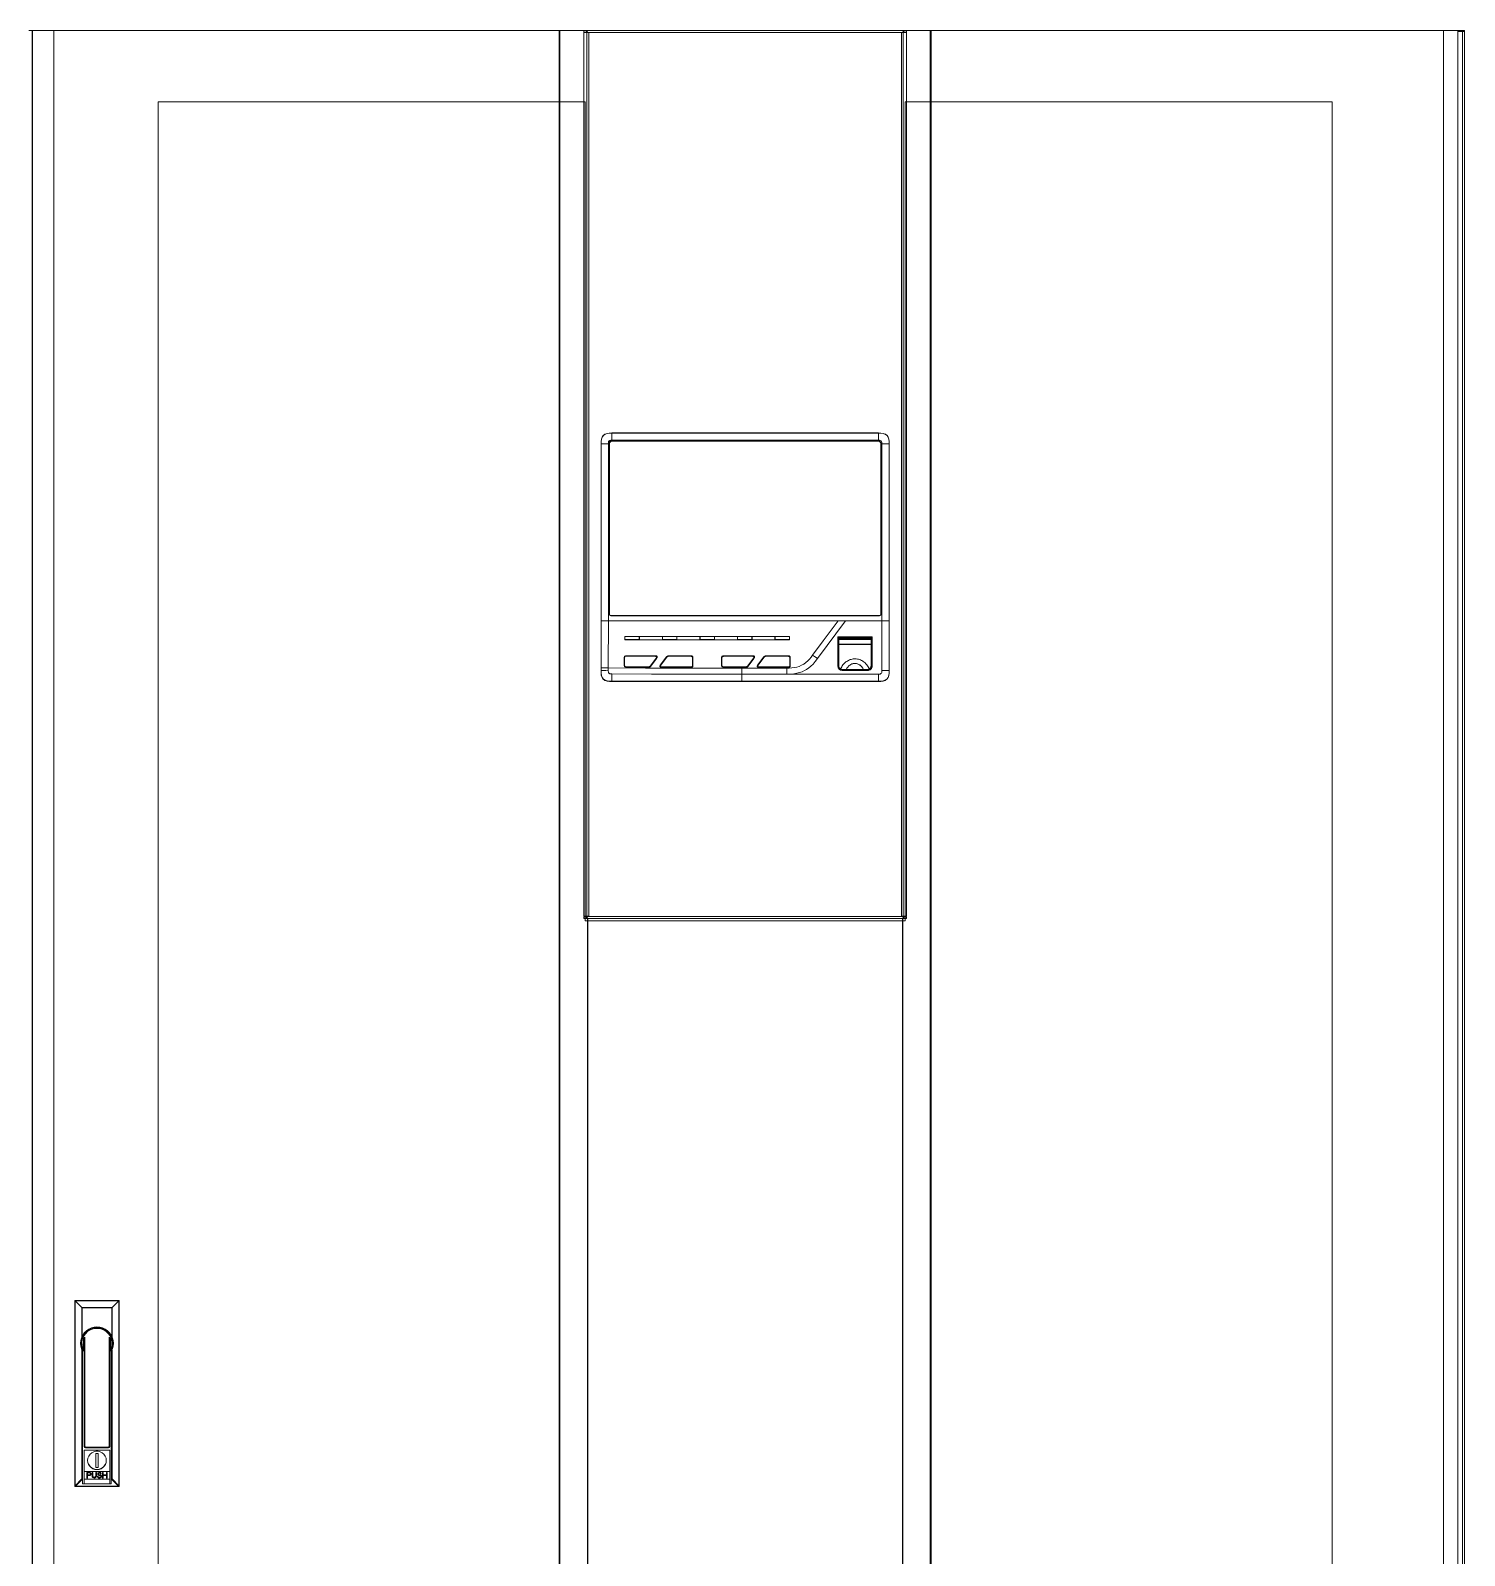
# Model space of a CAD drawing. Header units: millimetres. Extents: x 0 to 299, y -18 to 194.
# Drawn here: x 199.5 to 299.1, y 88.4 to 194.4 of the extents above; entities that cross this region are included whole.
import ezdxf

# ---------------------------------------------------------------- set-up
doc = ezdxf.new("R2010")
doc.units = ezdxf.units.MM
for name, color, linetype in [('4203-78022_0', 7, 'Continuous'), ('4204-00441-MS731-1_0', 7, 'Continuous'), ('4208-01638_A_0', 7, 'Continuous'), ('4208-01643_A_0', 7, 'Continuous'), ('4212-06592_0', 7, 'Continuous'), ('4212-06607_0', 7, 'Continuous'), ('4212-14522_0', 7, 'Continuous'), ('4212-14522_1_0', 7, 'Continuous'), ('ANJIAN_A_0', 7, 'Continuous'), ('DAOGUANGZHU_A_0', 7, 'Continuous'), ('EPO-ANJIAN_A_0', 7, 'Continuous'), ('EPO_A_0', 7, 'Continuous'), ('ZHUANGSHIMIANBAN_A_0', 7, 'Continuous')]:
    doc.layers.add(name, color=color, linetype=linetype)

msp = doc.modelspace()

# ---------------------------------------------------------------- linework, layer by layer
at = {"layer": '4203-78022_0', "color": 7, "linetype": 'Continuous', "lineweight": 18}
for p, q in [((260.346, 194.4), (237.927, 194.4)), ((237.927, 194.4), (237.927, 194.281)), ((237.927, 194.281), (238.102, 194.281)), ((238.265, 194.251), (237.927, 194.251)), ((237.927, 132.835), (237.927, 194.251)), ((238.102, 194.4), (238.102, 194.281)), ((238.147, 132.835), (238.147, 194.251)), ((238.177, 194.288), (238.187, 194.261)), ((260.086, 194.261), (238.187, 194.261)), ((238.187, 194.251), (238.187, 194.261)), ((238.265, 132.835), (238.265, 194.251)), ((260.008, 194.251), (260.346, 194.251)), ((260.008, 194.251), (260.008, 132.835)), ((260.097, 194.288), (260.086, 194.261)), ((260.086, 194.251), (260.086, 194.261)), ((260.127, 194.251), (260.127, 132.835)), ((260.171, 194.4), (260.171, 194.281)), ((260.171, 194.281), (260.346, 194.281)), ((260.346, 194.4), (260.346, 194.281)), ((260.346, 194.251), (260.346, 132.835)), ((238.265, 132.835), (237.927, 132.835)), ((238.102, 132.805), (237.927, 132.805)), ((237.927, 132.686), (237.927, 132.805)), ((260.346, 132.686), (237.927, 132.686)), ((238.102, 132.686), (238.102, 132.805)), ((238.177, 132.798), (238.187, 132.825)), ((238.187, 132.825), (238.187, 132.835)), ((260.086, 132.825), (238.187, 132.825)), ((260.008, 132.835), (260.346, 132.835)), ((260.086, 132.825), (260.086, 132.835)), ((260.097, 132.798), (260.086, 132.825)), ((260.346, 132.805), (260.171, 132.805)), ((260.171, 132.686), (260.171, 132.805)), ((260.346, 132.686), (260.346, 132.805))]:
    msp.add_line(p, q, dxfattribs=at)
for points in [[(238.102, 194.4), (238.113, 194.397), (238.123, 194.389), (238.134, 194.377), (238.145, 194.359), (238.155, 194.338), (238.166, 194.314), (238.177, 194.288)], [(238.102, 194.281), (238.113, 194.28), (238.123, 194.279), (238.134, 194.277), (238.145, 194.275), (238.155, 194.272), (238.166, 194.268), (238.177, 194.265), (238.187, 194.261)], [(260.171, 194.281), (260.161, 194.28), (260.15, 194.279), (260.139, 194.277), (260.129, 194.275), (260.118, 194.272), (260.107, 194.268), (260.097, 194.265), (260.086, 194.261)], [(260.171, 194.4), (260.161, 194.397), (260.15, 194.389), (260.139, 194.377), (260.129, 194.359), (260.118, 194.338), (260.107, 194.314), (260.097, 194.288)], [(238.102, 132.805), (238.113, 132.806), (238.123, 132.807), (238.134, 132.809), (238.145, 132.811), (238.155, 132.814), (238.166, 132.817), (238.177, 132.821), (238.187, 132.825)], [(238.102, 132.686), (238.113, 132.688), (238.123, 132.696), (238.134, 132.709), (238.145, 132.727), (238.155, 132.748), (238.166, 132.772), (238.177, 132.798)], [(260.171, 132.805), (260.161, 132.806), (260.15, 132.807), (260.139, 132.809), (260.129, 132.811), (260.118, 132.814), (260.107, 132.817), (260.097, 132.821), (260.086, 132.825)], [(260.171, 132.686), (260.161, 132.688), (260.15, 132.696), (260.139, 132.709), (260.129, 132.727), (260.118, 132.748), (260.107, 132.772), (260.097, 132.798)]]:
    msp.add_lwpolyline(points, dxfattribs=at)
at = {"layer": '4204-00441-MS731-1_0', "color": 7, "linetype": 'Continuous', "lineweight": 18}
for p, q in [((202.552, 106.134), (205.638, 106.134)), ((203.067, 105.618), (202.552, 106.134)), ((202.552, 93.194), (202.552, 106.134)), ((202.571, 106.115), (205.619, 106.115)), ((202.571, 93.243), (202.571, 106.115)), ((205.123, 105.618), (205.638, 106.134)), ((205.619, 106.115), (205.619, 93.243)), ((205.638, 106.134), (205.638, 93.194)), ((205.154, 105.65), (203.036, 105.65)), ((203.036, 105.65), (203.036, 103.583)), ((205.123, 105.618), (203.067, 105.618)), ((203.067, 105.618), (203.067, 103.652)), ((205.123, 103.652), (205.123, 105.618)), ((205.154, 103.583), (205.154, 105.65)), ((203.149, 102.595), (203.149, 103.446)), ((203.199, 103.557), (203.199, 95.981)), ((203.249, 103.587), (203.249, 95.981)), ((204.941, 95.981), (204.941, 103.587)), ((204.991, 95.981), (204.991, 103.557)), ((205.041, 102.595), (205.041, 103.446)), ((203.05, 93.722), (203.05, 102.681)), ((203.1, 93.393), (203.1, 102.582)), ((205.091, 102.582), (205.091, 93.393)), ((205.14, 102.681), (205.14, 93.722)), ((203.249, 95.981), (203.199, 95.981)), ((204.991, 95.732), (203.199, 95.732)), ((203.199, 93.393), (203.199, 95.732)), ((203.299, 95.931), (204.891, 95.931)), ((203.299, 95.931), (203.299, 95.881)), ((203.299, 95.881), (204.891, 95.881)), ((204.02, 95.503), (204.17, 95.503)), ((204.02, 94.527), (204.02, 95.503)), ((204.02, 95.493), (204.17, 95.493)), ((204.17, 95.503), (204.17, 94.527)), ((204.891, 95.931), (204.891, 95.881)), ((204.941, 95.981), (204.991, 95.981)), ((204.991, 93.393), (204.991, 95.732)), ((204.17, 94.527), (204.02, 94.527)), ((204.723, 94.863), (204.742, 95.015)), ((202.571, 93.243), (203.05, 93.722)), ((202.602, 93.212), (203.074, 93.684)), ((203.1, 93.393), (205.091, 93.393)), ((204.991, 94.239), (203.199, 94.239)), ((203.199, 93.701), (204.991, 93.701)), ((203.394, 94.18), (203.589, 94.18)), ((203.394, 93.789), (203.394, 94.18)), ((203.443, 93.789), (203.394, 93.789)), ((203.598, 94.139), (203.443, 94.139)), ((203.443, 94.139), (203.443, 94.014)), ((203.443, 94.014), (203.598, 94.014)), ((203.589, 93.964), (203.443, 93.964)), ((203.443, 93.964), (203.443, 93.789)), ((203.589, 94.18), (203.63, 94.172)), ((203.63, 93.972), (203.589, 93.964)), ((203.622, 94.13), (203.598, 94.139)), ((203.598, 94.014), (203.622, 94.022)), ((203.638, 94.114), (203.622, 94.13)), ((203.622, 94.022), (203.638, 94.039)), ((203.63, 94.172), (203.663, 94.147)), ((203.663, 93.997), (203.63, 93.972)), ((203.647, 94.089), (203.638, 94.114)), ((203.638, 94.039), (203.647, 94.064)), ((203.647, 94.064), (203.647, 94.089)), ((203.663, 94.147), (203.687, 94.114)), ((203.687, 94.031), (203.663, 93.997)), ((203.687, 94.114), (203.695, 94.089)), ((203.695, 94.055), (203.687, 94.031)), ((203.695, 94.089), (203.695, 94.055)), ((203.81, 94.18), (203.761, 94.18)), ((203.761, 94.18), (203.761, 93.922)), ((203.761, 93.922), (203.769, 93.881)), ((203.769, 93.881), (203.785, 93.847)), ((203.785, 93.847), (203.818, 93.814)), ((203.81, 93.922), (203.81, 94.18)), ((203.818, 93.889), (203.81, 93.922)), ((203.834, 93.864), (203.818, 93.889)), ((203.818, 93.814), (203.85, 93.797)), ((203.858, 93.847), (203.834, 93.864)), ((203.85, 93.797), (203.891, 93.789)), ((203.891, 93.839), (203.858, 93.847)), ((203.924, 93.839), (203.891, 93.839)), ((203.891, 93.789), (203.924, 93.789)), ((203.956, 93.847), (203.924, 93.839)), ((203.924, 93.789), (203.964, 93.797)), ((203.981, 93.864), (203.956, 93.847)), ((203.964, 93.797), (203.997, 93.814)), ((203.997, 93.889), (203.981, 93.864)), ((204.005, 93.922), (203.997, 93.889)), ((203.997, 93.814), (204.03, 93.847)), ((204.054, 94.18), (204.005, 94.18)), ((204.005, 94.18), (204.005, 93.922)), ((204.03, 93.847), (204.046, 93.881)), ((204.046, 93.881), (204.054, 93.922)), ((204.054, 93.922), (204.054, 94.18)), ((204.168, 93.897), (204.119, 93.897)), ((204.119, 93.897), (204.127, 93.864)), ((204.127, 93.864), (204.152, 93.822)), ((204.152, 94.122), (204.144, 94.089)), ((204.144, 94.089), (204.144, 94.055)), ((204.144, 94.055), (204.152, 94.022)), ((204.184, 94.155), (204.152, 94.122)), ((204.152, 94.022), (204.184, 93.989)), ((204.152, 93.822), (204.193, 93.797)), ((204.176, 93.872), (204.168, 93.897)), ((204.201, 93.847), (204.176, 93.872)), ((204.217, 94.172), (204.184, 94.155)), ((204.184, 93.989), (204.217, 93.972)), ((204.193, 94.08), (204.201, 94.105)), ((204.193, 94.064), (204.193, 94.08)), ((204.201, 94.039), (204.193, 94.064)), ((204.193, 93.797), (204.233, 93.789)), ((204.201, 94.105), (204.225, 94.122)), ((204.225, 94.022), (204.201, 94.039)), ((204.233, 93.839), (204.201, 93.847)), ((204.25, 94.18), (204.217, 94.172)), ((204.217, 93.972), (204.25, 93.964)), ((204.225, 94.122), (204.25, 94.13)), ((204.25, 94.014), (204.225, 94.022)), ((204.298, 93.839), (204.233, 93.839)), ((204.233, 93.789), (204.298, 93.789)), ((204.29, 94.18), (204.25, 94.18)), ((204.25, 94.13), (204.298, 94.13)), ((204.298, 94.014), (204.25, 94.014)), ((204.25, 93.964), (204.298, 93.964)), ((204.331, 94.172), (204.29, 94.18)), ((204.298, 94.13), (204.323, 94.122)), ((204.339, 94.006), (204.298, 94.014)), ((204.298, 93.964), (204.331, 93.956)), ((204.331, 93.847), (204.298, 93.839)), ((204.298, 93.789), (204.339, 93.797)), ((204.323, 94.122), (204.339, 94.105)), ((204.364, 94.147), (204.331, 94.172)), ((204.331, 93.956), (204.356, 93.939)), ((204.356, 93.864), (204.331, 93.847)), ((204.339, 94.105), (204.347, 94.089)), ((204.372, 93.989), (204.339, 94.006)), ((204.339, 93.797), (204.372, 93.814)), ((204.347, 94.089), (204.396, 94.089)), ((204.356, 93.939), (204.372, 93.914)), ((204.372, 93.889), (204.356, 93.864)), ((204.388, 94.114), (204.364, 94.147)), ((204.404, 93.956), (204.372, 93.989)), ((204.372, 93.914), (204.372, 93.889)), ((204.372, 93.814), (204.404, 93.847)), ((204.396, 94.089), (204.388, 94.114)), ((204.421, 93.922), (204.404, 93.956)), ((204.404, 93.847), (204.421, 93.881)), ((204.421, 93.881), (204.421, 93.922)), ((204.486, 94.18), (204.535, 94.18)), ((204.486, 93.789), (204.486, 94.18)), ((204.535, 93.789), (204.486, 93.789)), ((204.535, 94.18), (204.535, 94.022)), ((204.535, 94.022), (204.763, 94.022)), ((204.763, 93.972), (204.535, 93.972)), ((204.535, 93.972), (204.535, 93.789)), ((204.763, 94.18), (204.812, 94.18)), ((204.763, 94.022), (204.763, 94.18)), ((204.763, 93.789), (204.763, 93.972)), ((204.812, 93.789), (204.763, 93.789)), ((204.812, 94.18), (204.812, 93.789)), ((205.588, 93.212), (205.117, 93.684)), ((205.619, 93.243), (205.14, 93.722)), ((202.552, 93.243), (202.571, 93.243)), ((202.556, 93.231), (202.552, 93.243)), ((202.552, 93.194), (205.638, 93.194)), ((202.567, 93.221), (202.556, 93.231)), ((202.563, 93.194), (202.575, 93.196)), ((202.571, 93.243), (202.58, 93.232)), ((202.58, 93.232), (202.59, 93.221)), ((202.59, 93.221), (202.602, 93.212)), ((205.588, 93.212), (202.602, 93.212)), ((205.588, 93.212), (205.6, 93.221)), ((205.588, 93.194), (205.588, 93.212)), ((205.6, 93.221), (205.611, 93.232)), ((205.611, 93.232), (205.619, 93.243)), ((205.638, 93.204), (205.635, 93.217))]:
    msp.add_line(p, q, dxfattribs=at)
for points in [[(204.742, 95.015), (204.723, 95.167), (204.668, 95.31), (204.579, 95.436), (204.463, 95.537), (204.325, 95.608), (204.173, 95.645), (204.017, 95.645), (203.866, 95.608), (203.728, 95.537), (203.611, 95.436), (203.522, 95.31), (203.467, 95.167), (203.448, 95.015)], [(203.448, 95.015), (203.467, 94.863), (203.522, 94.72), (203.611, 94.594), (203.728, 94.493), (203.866, 94.422), (204.017, 94.385), (204.173, 94.385), (204.325, 94.422), (204.463, 94.493), (204.579, 94.594), (204.668, 94.72), (204.723, 94.863)], [(203.448, 95.005), (203.464, 94.864), (203.512, 94.73), (203.589, 94.61), (203.692, 94.509), (203.814, 94.434), (203.951, 94.387), (204.095, 94.371), (204.239, 94.387), (204.376, 94.434), (204.499, 94.509), (204.601, 94.61), (204.678, 94.73), (204.726, 94.864), (204.742, 95.005)], [(203.074, 93.684), (203.066, 93.689), (203.06, 93.696), (203.054, 93.704), (203.051, 93.712), (203.05, 93.722)], [(203.1, 93.629), (203.098, 93.646), (203.092, 93.661), (203.084, 93.674), (203.074, 93.684)], [(205.117, 93.684), (205.106, 93.674), (205.098, 93.661), (205.092, 93.646), (205.091, 93.629)], [(205.117, 93.684), (205.129, 93.694), (205.137, 93.707), (205.14, 93.722)], [(202.602, 93.212), (202.583, 93.215), (202.567, 93.221)], [(202.575, 93.196), (202.588, 93.203), (202.602, 93.212)], [(205.61, 93.208), (205.6, 93.197), (205.588, 93.194)], [(205.619, 93.243), (205.617, 93.224), (205.61, 93.208)], [(205.635, 93.217), (205.629, 93.229), (205.619, 93.243)]]:
    msp.add_lwpolyline(points, dxfattribs=at)
for centre, radius, start, end in [((204.095, 103.147), 1.145, 330.40815, 209.59185), ((204.095, 103.147), 1.095, 329.72736, 210.27264), ((204.095, 103.147), 1.045, 334.79123, 205.20877), ((203.299, 103.446), 0.149, 109.47122, 180), ((204.891, 103.446), 0.149, 0, 70.52878), ((203.299, 95.981), 0.0995, 180, 270), ((203.299, 95.981), 0.0498, 180, 270), ((204.891, 95.981), 0.0995, 270, 360), ((204.891, 95.981), 0.0498, 270, 0)]:
    msp.add_arc(centre, radius, start, end, dxfattribs=at)
at = {"layer": '4208-01638_A_0', "color": 7, "linetype": 'Continuous', "lineweight": 18}
for p, q in [((239.122, 149.911), (239.123, 153.377)), ((239.123, 153.377), (259.14, 153.375)), ((239.133, 153.377), (239.133, 149.911)), ((239.631, 153.377), (239.63, 150.097)), ((256.11, 153.375), (254.164, 150.741)), ((254.56, 151.98), (255.59, 153.375)), ((258.642, 153.375), (258.642, 149.869)), ((259.139, 149.908), (259.14, 153.375)), ((259.15, 153.375), (259.15, 149.908)), ((252.225, 152.288), (240.778, 152.289)), ((240.778, 152.289), (240.778, 152.054)), ((241.793, 152.054), (240.778, 152.054)), ((241.793, 152.054), (241.793, 152.289)), ((241.793, 152.054), (243.386, 152.054)), ((243.386, 152.289), (243.386, 152.054)), ((243.386, 152.054), (249.617, 152.053)), ((244.401, 152.053), (244.401, 152.289)), ((245.993, 152.289), (245.993, 152.053)), ((247.009, 152.053), (247.009, 152.289)), ((248.601, 152.288), (248.601, 152.053)), ((249.617, 152.053), (249.617, 152.288)), ((249.617, 152.053), (251.209, 152.053)), ((251.209, 152.288), (251.209, 152.053)), ((252.225, 152.053), (251.209, 152.053)), ((252.225, 152.053), (252.225, 152.288)), ((253.827, 150.988), (254.56, 151.98)), ((257.959, 152.262), (255.57, 152.262)), ((255.57, 152.262), (255.57, 150.231)), ((255.59, 152.242), (255.57, 152.262)), ((255.59, 152.242), (257.94, 152.242)), ((255.59, 150.231), (255.59, 152.242)), ((255.59, 152.057), (255.62, 152.057)), ((255.59, 151.838), (255.62, 151.838)), ((255.62, 151.615), (255.59, 151.615)), ((255.59, 151.595), (255.62, 151.595)), ((257.939, 151.615), (257.909, 151.615)), ((257.909, 151.595), (257.939, 151.595)), ((257.91, 152.057), (257.939, 152.057)), ((257.91, 151.838), (257.939, 151.838)), ((257.94, 152.242), (257.939, 150.231)), ((257.94, 152.242), (257.959, 152.262)), ((257.959, 150.231), (257.959, 152.262)), ((240.725, 150.283), (240.725, 150.798)), ((240.866, 150.938), (242.893, 150.938)), ((242.983, 150.76), (242.59, 150.227)), ((243.251, 150.314), (243.645, 150.848)), ((243.823, 150.938), (245.372, 150.938)), ((245.513, 150.797), (245.513, 150.274)), ((247.489, 150.282), (247.489, 150.797)), ((247.63, 150.938), (249.657, 150.937)), ((249.747, 150.76), (249.353, 150.227)), ((250.015, 150.313), (250.409, 150.848)), ((250.587, 150.937), (252.136, 150.937)), ((252.276, 150.796), (252.276, 150.273)), ((255.62, 151.565), (255.59, 151.565)), ((255.59, 151.545), (255.62, 151.545)), ((257.939, 151.565), (257.909, 151.565)), ((257.909, 151.545), (257.939, 151.545)), ((239.133, 149.911), (239.122, 149.911)), ((239.125, 149.74), (239.122, 149.911)), ((239.63, 150.097), (239.63, 149.864)), ((242.635, 149.67), (239.871, 149.678)), ((239.875, 149.168), (239.875, 149.678)), ((242.412, 150.138), (240.866, 150.142)), ((245.372, 150.134), (243.34, 150.136)), ((247.357, 150.083), (248.901, 150.083)), ((249.176, 150.137), (247.63, 150.141)), ((248.901, 150.083), (252.031, 150.083)), ((248.901, 149.167), (248.901, 150.082)), ((248.901, 149.665), (258.401, 149.664)), ((252.136, 150.133), (250.104, 150.135)), ((252.031, 149.664), (252.031, 150.082)), ((255.59, 150.231), (255.57, 150.231)), ((257.641, 149.932), (255.889, 149.933)), ((255.889, 149.913), (255.889, 149.933)), ((255.889, 149.913), (257.641, 149.913)), ((257.641, 149.932), (257.641, 149.913)), ((257.959, 150.231), (257.939, 150.231)), ((258.397, 149.155), (258.397, 149.664)), ((258.642, 149.908), (259.15, 149.908)), ((239.875, 149.157), (239.702, 149.16)), ((239.875, 149.168), (258.397, 149.166)), ((239.875, 149.157), (239.875, 149.168)), ((258.397, 149.155), (239.875, 149.157)), ((258.568, 149.158), (258.397, 149.155))]:
    msp.add_line(p, q, dxfattribs=at)
for points in [[(240.725, 150.797), (240.729, 150.846), (240.746, 150.887), (240.777, 150.918), (240.818, 150.934), (240.866, 150.937)], [(242.893, 150.937), (242.933, 150.935), (242.969, 150.927), (242.997, 150.911), (243.015, 150.888), (243.023, 150.859), (243.02, 150.827), (243.006, 150.793), (242.983, 150.76)], [(243.645, 150.847), (243.679, 150.887), (243.722, 150.917), (243.771, 150.933), (243.823, 150.937)], [(245.372, 150.937), (245.421, 150.933), (245.462, 150.916), (245.493, 150.885), (245.509, 150.844), (245.513, 150.796)], [(247.489, 150.796), (247.493, 150.845), (247.51, 150.886), (247.541, 150.917), (247.582, 150.933), (247.63, 150.937)], [(249.657, 150.936), (249.697, 150.935), (249.733, 150.926), (249.761, 150.91), (249.779, 150.887), (249.787, 150.858), (249.784, 150.826), (249.77, 150.792), (249.747, 150.759)], [(250.409, 150.847), (250.443, 150.886), (250.485, 150.916), (250.535, 150.932), (250.587, 150.936)], [(252.031, 150.083), (252.207, 150.085), (252.383, 150.094), (252.558, 150.115), (252.731, 150.151), (252.899, 150.205), (253.061, 150.276), (253.214, 150.364), (253.356, 150.467), (253.488, 150.584), (253.609, 150.712), (253.72, 150.847), (253.827, 150.988)], [(254.164, 150.741), (254.01, 150.54), (253.86, 150.367), (253.711, 150.22), (253.561, 150.097), (253.409, 149.993), (253.253, 149.905), (253.09, 149.831), (252.917, 149.77), (252.73, 149.722), (252.524, 149.688), (252.293, 149.669), (252.031, 149.664)], [(252.136, 150.936), (252.185, 150.932), (252.226, 150.916), (252.257, 150.885), (252.273, 150.843), (252.276, 150.795)], [(254.164, 150.741), (254.064, 150.816), (253.952, 150.898), (253.827, 150.989)], [(239.702, 149.16), (239.543, 149.179), (239.398, 149.228), (239.276, 149.315), (239.19, 149.438), (239.143, 149.583), (239.125, 149.74)], [(239.63, 150.097), (239.442, 150.095), (239.276, 150.095), (239.133, 150.097)], [(239.63, 149.904), (239.446, 149.905), (239.278, 149.907), (239.133, 149.911)], [(239.133, 149.911), (239.136, 149.735), (239.154, 149.578), (239.202, 149.436), (239.287, 149.317), (239.407, 149.234), (239.549, 149.188), (239.703, 149.171), (239.875, 149.168)], [(239.63, 150.097), (242.206, 150.089), (244.781, 150.084), (247.357, 150.083)], [(239.63, 149.864), (239.633, 149.829), (239.638, 149.799), (239.647, 149.772), (239.659, 149.749), (239.674, 149.73), (239.692, 149.714), (239.712, 149.702), (239.736, 149.693), (239.764, 149.686), (239.796, 149.681), (239.832, 149.679), (239.871, 149.678)], [(240.866, 150.142), (240.817, 150.146), (240.776, 150.163), (240.745, 150.194), (240.729, 150.235), (240.725, 150.283)], [(242.59, 150.227), (242.556, 150.188), (242.513, 150.158), (242.464, 150.142), (242.412, 150.138)], [(242.635, 149.67), (245.65, 149.666), (248.901, 149.665)], [(243.34, 150.136), (243.3, 150.138), (243.264, 150.146), (243.236, 150.163), (243.218, 150.186), (243.21, 150.215), (243.214, 150.247), (243.228, 150.281), (243.251, 150.314)], [(245.513, 150.274), (245.509, 150.225), (245.492, 150.184), (245.461, 150.153), (245.42, 150.137), (245.372, 150.135)], [(247.63, 150.141), (247.581, 150.145), (247.54, 150.162), (247.509, 150.193), (247.493, 150.234), (247.489, 150.282)], [(249.353, 150.227), (249.32, 150.187), (249.277, 150.157), (249.228, 150.141), (249.176, 150.137)], [(250.104, 150.135), (250.064, 150.137), (250.028, 150.146), (250, 150.162), (249.982, 150.186), (249.974, 150.214), (249.978, 150.246), (249.992, 150.28), (250.015, 150.313)], [(252.276, 150.273), (252.273, 150.225), (252.256, 150.183), (252.225, 150.153), (252.184, 150.137), (252.136, 150.134)], [(258.397, 149.166), (258.572, 149.169), (258.73, 149.187), (258.872, 149.235), (258.99, 149.32), (259.073, 149.44), (259.119, 149.581), (259.136, 149.736), (259.139, 149.908)], [(258.642, 149.869), (258.638, 149.815), (258.627, 149.769), (258.607, 149.732), (258.576, 149.7), (258.55, 149.684), (258.512, 149.672), (258.462, 149.665), (258.401, 149.664)], [(259.15, 149.908), (259.147, 149.735), (259.128, 149.576), (259.079, 149.431), (258.992, 149.309), (258.869, 149.223), (258.724, 149.176), (258.568, 149.158)]]:
    msp.add_lwpolyline(points, dxfattribs=at)
for centre, radius, start, end in [((255.889, 150.231), 0.319, 180.03939, 270.03478), ((255.889, 150.231), 0.299, 179.99154, 269.99352), ((257.641, 150.231), 0.319, 270.03479, 0.03936), ((257.641, 150.231), 0.299, 269.99352, 359.99154)]:
    msp.add_arc(centre, radius, start, end, dxfattribs=at)
at = {"layer": '4208-01643_A_0', "color": 7, "linetype": 'Continuous', "lineweight": 18}
for p, q in [((245.007, 166.425), (239.876, 166.425)), ((239.877, 165.917), (239.876, 166.425)), ((245.007, 166.415), (239.876, 166.415)), ((258.397, 166.425), (245.007, 166.425)), ((258.397, 166.415), (245.007, 166.415)), ((258.396, 165.917), (258.397, 166.425)), ((239.631, 165.671), (239.123, 165.672)), ((239.123, 165.672), (239.123, 153.375)), ((239.133, 165.672), (239.133, 153.375)), ((239.631, 153.375), (239.631, 165.683)), ((239.68, 165.668), (239.68, 153.843)), ((239.877, 165.917), (258.396, 165.917)), ((258.394, 165.867), (239.879, 165.867)), ((258.593, 153.843), (258.593, 165.668)), ((258.643, 165.712), (258.643, 153.375)), ((258.643, 165.671), (259.151, 165.672)), ((259.14, 153.375), (259.14, 165.672)), ((259.151, 153.375), (259.151, 165.672)), ((239.8, 153.723), (258.473, 153.723)), ((259.151, 153.375), (239.123, 153.375))]:
    msp.add_line(p, q, dxfattribs=at)
for points in [[(239.123, 165.672), (239.125, 165.84), (239.144, 165.993), (239.191, 166.135), (239.275, 166.256), (239.395, 166.344), (239.539, 166.397), (239.698, 166.421), (239.876, 166.425)], [(239.133, 165.672), (239.136, 165.838), (239.154, 165.99), (239.2, 166.13), (239.283, 166.25), (239.402, 166.336), (239.545, 166.388), (239.702, 166.411), (239.876, 166.415)], [(258.397, 166.425), (258.577, 166.421), (258.739, 166.396), (258.885, 166.34), (259.004, 166.25), (259.086, 166.127), (259.131, 165.987), (259.148, 165.835), (259.151, 165.672)], [(258.397, 166.415), (258.577, 166.41), (258.737, 166.386), (258.879, 166.331), (258.996, 166.243), (259.077, 166.124), (259.12, 165.986), (259.137, 165.836), (259.14, 165.672)], [(239.631, 165.683), (239.631, 165.727), (239.635, 165.765), (239.642, 165.799), (239.653, 165.828), (239.667, 165.851), (239.685, 165.871), (239.706, 165.887), (239.73, 165.899), (239.76, 165.909), (239.795, 165.914), (239.834, 165.917), (239.877, 165.917)], [(258.396, 165.917), (258.466, 165.915), (258.53, 165.904), (258.584, 165.874), (258.619, 165.829), (258.637, 165.774), (258.643, 165.712)]]:
    msp.add_lwpolyline(points, dxfattribs=at)
for centre, radius, start, end in [((239.879, 165.668), 0.199, 90, 180), ((258.394, 165.668), 0.199, 0, 90), ((239.8, 153.843), 0.119, 180, 270), ((258.473, 153.843), 0.119, 270, 0)]:
    msp.add_arc(centre, radius, start, end, dxfattribs=at)
at = {"layer": '4212-06592_0', "color": 7, "linetype": 'Continuous', "lineweight": 18}
for p, q in [((199.616, 194.4), (199.367, 194.4)), ((199.586, 194.4), (199.586, 10.023)), ((298.687, 194.32), (298.687, 194.4)), ((298.906, 194.32), (298.906, 194.4))]:
    msp.add_line(p, q, dxfattribs=at)
at = {"layer": '4212-06607_0', "color": 7, "linetype": 'Continuous', "lineweight": 18}
for p, q in [((299.006, 194.4), (298.657, 194.4)), ((299.125, 194.32), (298.657, 194.32)), ((298.986, 10.372), (298.986, 194.32)), ((299.125, 194.4), (299.006, 194.4)), ((299.006, 194.4), (299.006, 194.32)), ((299.125, 10.372), (299.125, 194.4))]:
    msp.add_line(p, q, dxfattribs=at)
at = {"layer": '4212-14522_0', "color": 7, "linetype": 'Continuous', "lineweight": 18}
msp.add_line((296.79, 194.4), (298.954, 194.4), dxfattribs=at)
at = {"layer": '4212-14522_1_0', "color": 7, "linetype": 'Continuous', "lineweight": 18}
for p, q in [((199.616, 194.4), (199.616, 10.75)), ((237.927, 194.4), (199.616, 194.4)), ((201.109, 194.4), (201.109, 10.75)), ((236.204, 194.4), (236.204, 10.75)), ((236.267, 194.4), (236.267, 10.75)), ((238.175, 194.265), (238.175, 194.251)), ((260.098, 194.265), (260.098, 194.251)), ((298.657, 194.4), (260.346, 194.4)), ((262.006, 194.4), (262.006, 10.75)), ((262.069, 194.4), (262.069, 10.75)), ((297.662, 194.4), (297.662, 10.75)), ((298.657, 194.4), (298.657, 10.75)), ((238.175, 132.835), (238.175, 132.821)), ((238.175, 132.686), (238.175, 10.75)), ((238.201, 132.686), (238.201, 10.75)), ((260.072, 132.686), (260.072, 10.75)), ((260.098, 132.835), (260.098, 132.821)), ((260.098, 132.686), (260.098, 10.75))]:
    msp.add_line(p, q, dxfattribs=at)
at = {"layer": '4212-14522_1_0', "color": 0, "linetype": 'Continuous', "lineweight": 18}
for p, q in [((208.345, 15.727), (208.345, 189.443)), ((238.018, 189.443), (208.345, 189.443)), ((238.018, 132.507), (238.018, 189.443)), ((260.255, 189.443), (289.928, 189.443)), ((260.255, 132.507), (260.255, 189.443)), ((289.928, 189.443), (289.928, 15.727)), ((238.018, 132.507), (260.255, 132.507))]:
    msp.add_line(p, q, dxfattribs=at)
at = {"layer": 'ANJIAN_A_0', "color": 7, "linetype": 'Continuous', "lineweight": 18}
for p, q in [((240.75, 150.798), (240.742, 150.798)), ((240.742, 150.798), (240.743, 150.283)), ((240.75, 150.798), (240.75, 150.283)), ((240.76, 150.282), (240.76, 150.797)), ((240.866, 150.921), (242.893, 150.921)), ((240.866, 150.903), (240.866, 150.921)), ((242.893, 150.913), (240.866, 150.914)), ((242.893, 150.903), (240.866, 150.903)), ((242.562, 150.247), (242.955, 150.78)), ((242.563, 150.233), (242.963, 150.775)), ((242.969, 150.77), (242.569, 150.229)), ((242.893, 150.921), (242.893, 150.903)), ((242.963, 150.775), (242.955, 150.78)), ((242.963, 150.775), (242.969, 150.77)), ((243.659, 150.838), (243.265, 150.303)), ((243.665, 150.834), (243.271, 150.299)), ((243.673, 150.827), (243.279, 150.293)), ((243.659, 150.838), (243.665, 150.834)), ((243.665, 150.834), (243.673, 150.827)), ((243.823, 150.921), (245.372, 150.921)), ((243.823, 150.903), (243.823, 150.921)), ((245.372, 150.913), (243.823, 150.913)), ((245.372, 150.903), (243.823, 150.903)), ((245.372, 150.921), (245.372, 150.903)), ((245.478, 150.796), (245.478, 150.273)), ((245.488, 150.797), (245.496, 150.797)), ((245.488, 150.797), (245.488, 150.274)), ((245.495, 150.797), (245.495, 150.274)), ((247.514, 150.797), (247.506, 150.797)), ((247.506, 150.797), (247.507, 150.282)), ((247.514, 150.797), (247.514, 150.282)), ((247.524, 150.282), (247.524, 150.796)), ((247.63, 150.921), (249.657, 150.92)), ((247.63, 150.902), (247.63, 150.921)), ((249.657, 150.913), (247.63, 150.913)), ((249.657, 150.902), (247.63, 150.902)), ((249.326, 150.246), (249.719, 150.78)), ((249.327, 150.233), (249.727, 150.774)), ((249.733, 150.77), (249.333, 150.228)), ((249.657, 150.92), (249.657, 150.902)), ((249.727, 150.774), (249.719, 150.78)), ((249.727, 150.774), (249.733, 150.77)), ((250.423, 150.837), (250.029, 150.303)), ((250.429, 150.833), (250.034, 150.298)), ((250.437, 150.826), (250.043, 150.292)), ((250.423, 150.837), (250.429, 150.833)), ((250.429, 150.833), (250.437, 150.826)), ((250.587, 150.92), (252.136, 150.92)), ((250.587, 150.902), (250.587, 150.92)), ((252.136, 150.912), (250.587, 150.913)), ((252.136, 150.902), (250.587, 150.902)), ((252.136, 150.92), (252.136, 150.902)), ((252.242, 150.796), (252.242, 150.273)), ((252.252, 150.796), (252.259, 150.796)), ((252.252, 150.796), (252.252, 150.273)), ((252.259, 150.796), (252.259, 150.273)), ((240.743, 150.283), (240.75, 150.283)), ((240.866, 150.176), (242.423, 150.172)), ((240.866, 150.176), (240.866, 150.16)), ((240.866, 150.167), (242.423, 150.162)), ((242.423, 150.156), (240.866, 150.16)), ((242.423, 150.172), (242.423, 150.156)), ((242.555, 150.239), (242.562, 150.247)), ((242.569, 150.229), (242.563, 150.233)), ((243.235, 150.255), (243.242, 150.252)), ((243.271, 150.299), (243.265, 150.303)), ((243.34, 150.17), (245.372, 150.168)), ((243.34, 150.17), (243.34, 150.154)), ((243.34, 150.161), (245.372, 150.158)), ((245.372, 150.152), (243.34, 150.154)), ((245.372, 150.152), (245.372, 150.168)), ((245.495, 150.274), (245.488, 150.274)), ((247.507, 150.282), (247.514, 150.282)), ((247.63, 150.175), (249.187, 150.171)), ((247.63, 150.175), (247.63, 150.159)), ((247.63, 150.166), (249.186, 150.162)), ((249.186, 150.155), (247.63, 150.159)), ((249.187, 150.171), (249.186, 150.155)), ((249.319, 150.238), (249.326, 150.246)), ((249.333, 150.228), (249.327, 150.233)), ((249.999, 150.254), (250.005, 150.251)), ((250.034, 150.298), (250.029, 150.303)), ((250.104, 150.169), (252.136, 150.167)), ((250.104, 150.169), (250.104, 150.16)), ((250.104, 150.16), (252.136, 150.158)), ((250.104, 150.153), (250.104, 150.16)), ((252.136, 150.151), (250.104, 150.153)), ((252.136, 150.151), (252.136, 150.167)), ((252.259, 150.273), (252.252, 150.273))]:
    msp.add_line(p, q, dxfattribs=at)
for points in [[(240.743, 150.798), (240.743, 150.82), (240.746, 150.84), (240.75, 150.857), (240.756, 150.871), (240.763, 150.883), (240.771, 150.893), (240.781, 150.901), (240.793, 150.908), (240.807, 150.914), (240.824, 150.918), (240.844, 150.921), (240.866, 150.921)], [(240.75, 150.798), (240.752, 150.832), (240.76, 150.862), (240.777, 150.888), (240.803, 150.904), (240.833, 150.911), (240.866, 150.914)], [(240.75, 150.798), (240.751, 150.797), (240.755, 150.797), (240.76, 150.797)], [(240.866, 150.903), (240.835, 150.901), (240.808, 150.895), (240.787, 150.882), (240.772, 150.864), (240.765, 150.843), (240.761, 150.821), (240.76, 150.797)], [(242.893, 150.921), (242.922, 150.92), (242.949, 150.917), (242.971, 150.908), (242.989, 150.896), (243.001, 150.88), (243.006, 150.861), (243.005, 150.84), (242.999, 150.817), (242.986, 150.794), (242.969, 150.77)], [(242.893, 150.913), (242.92, 150.913), (242.945, 150.91), (242.966, 150.902), (242.983, 150.891), (242.994, 150.877), (242.999, 150.859), (242.998, 150.84), (242.991, 150.818), (242.979, 150.797), (242.963, 150.775)], [(242.893, 150.903), (242.918, 150.902), (242.94, 150.9), (242.959, 150.894), (242.974, 150.885), (242.985, 150.872), (242.989, 150.856), (242.987, 150.838), (242.98, 150.819), (242.969, 150.8), (242.955, 150.78)], [(243.659, 150.838), (243.684, 150.868), (243.713, 150.893), (243.747, 150.91), (243.785, 150.919), (243.823, 150.921)], [(243.665, 150.834), (243.689, 150.862), (243.717, 150.886), (243.75, 150.903), (243.786, 150.911), (243.823, 150.913)], [(243.673, 150.827), (243.696, 150.854), (243.722, 150.877), (243.754, 150.893), (243.788, 150.901), (243.823, 150.903)], [(245.372, 150.921), (245.394, 150.92), (245.414, 150.917), (245.431, 150.913), (245.445, 150.907), (245.457, 150.9), (245.467, 150.892), (245.475, 150.882), (245.482, 150.87), (245.488, 150.856), (245.492, 150.839), (245.495, 150.819), (245.495, 150.797)], [(245.372, 150.913), (245.406, 150.911), (245.436, 150.903), (245.462, 150.886), (245.478, 150.861), (245.486, 150.831), (245.488, 150.797)], [(245.478, 150.796), (245.476, 150.828), (245.47, 150.854), (245.457, 150.876), (245.439, 150.89), (245.418, 150.898), (245.396, 150.902), (245.372, 150.903)], [(245.488, 150.797), (245.487, 150.797), (245.483, 150.797), (245.478, 150.796)], [(247.507, 150.797), (247.507, 150.819), (247.51, 150.839), (247.514, 150.856), (247.52, 150.87), (247.527, 150.882), (247.535, 150.892), (247.545, 150.9), (247.557, 150.907), (247.571, 150.913), (247.588, 150.917), (247.608, 150.92), (247.63, 150.921)], [(247.514, 150.797), (247.516, 150.831), (247.524, 150.861), (247.541, 150.887), (247.567, 150.903), (247.597, 150.911), (247.63, 150.913)], [(247.514, 150.797), (247.515, 150.796), (247.519, 150.796), (247.524, 150.796)], [(247.63, 150.902), (247.599, 150.9), (247.572, 150.894), (247.551, 150.881), (247.536, 150.863), (247.529, 150.842), (247.525, 150.82), (247.524, 150.796)], [(249.657, 150.92), (249.686, 150.92), (249.713, 150.916), (249.735, 150.908), (249.753, 150.895), (249.764, 150.88), (249.77, 150.861), (249.769, 150.839), (249.762, 150.817), (249.75, 150.793), (249.733, 150.77)], [(249.657, 150.913), (249.684, 150.912), (249.709, 150.909), (249.73, 150.902), (249.746, 150.891), (249.758, 150.876), (249.762, 150.859), (249.761, 150.839), (249.755, 150.818), (249.742, 150.796), (249.727, 150.774)], [(249.657, 150.902), (249.681, 150.902), (249.704, 150.899), (249.723, 150.893), (249.738, 150.884), (249.749, 150.871), (249.753, 150.855), (249.751, 150.837), (249.744, 150.818), (249.733, 150.799), (249.719, 150.78)], [(250.423, 150.837), (250.447, 150.867), (250.477, 150.892), (250.511, 150.91), (250.548, 150.918), (250.587, 150.92)], [(250.429, 150.833), (250.453, 150.861), (250.481, 150.886), (250.514, 150.902), (250.55, 150.91), (250.587, 150.913)], [(250.437, 150.826), (250.46, 150.854), (250.486, 150.877), (250.517, 150.893), (250.552, 150.9), (250.587, 150.902)], [(252.136, 150.92), (252.158, 150.919), (252.178, 150.917), (252.195, 150.912), (252.209, 150.906), (252.221, 150.899), (252.231, 150.891), (252.239, 150.881), (252.246, 150.869), (252.252, 150.855), (252.256, 150.838), (252.259, 150.818), (252.259, 150.796)], [(252.136, 150.912), (252.17, 150.91), (252.2, 150.902), (252.226, 150.885), (252.242, 150.86), (252.25, 150.83), (252.252, 150.796)], [(252.242, 150.796), (252.24, 150.827), (252.233, 150.854), (252.221, 150.875), (252.203, 150.889), (252.182, 150.897), (252.16, 150.901), (252.136, 150.902)], [(252.252, 150.796), (252.25, 150.796), (252.247, 150.796), (252.242, 150.796)], [(240.866, 150.16), (240.844, 150.161), (240.824, 150.164), (240.807, 150.168), (240.793, 150.174), (240.781, 150.181), (240.771, 150.189), (240.763, 150.199), (240.756, 150.211), (240.751, 150.225), (240.746, 150.242), (240.744, 150.261), (240.743, 150.283)], [(240.866, 150.167), (240.832, 150.169), (240.801, 150.177), (240.776, 150.194), (240.76, 150.22), (240.752, 150.25), (240.75, 150.283)], [(240.75, 150.283), (240.751, 150.283), (240.755, 150.283), (240.76, 150.282)], [(240.76, 150.282), (240.762, 150.251), (240.768, 150.225), (240.781, 150.203), (240.799, 150.189), (240.82, 150.181), (240.842, 150.177), (240.866, 150.176)], [(242.555, 150.239), (242.529, 150.211), (242.497, 150.189), (242.461, 150.176), (242.423, 150.172)], [(242.563, 150.233), (242.535, 150.204), (242.501, 150.181), (242.463, 150.167), (242.423, 150.163)], [(242.423, 150.156), (242.465, 150.161), (242.504, 150.175), (242.54, 150.198), (242.569, 150.229)], [(242.555, 150.239), (242.559, 150.236), (242.562, 150.234), (242.563, 150.233)], [(242.562, 150.247), (242.565, 150.244), (242.568, 150.243), (242.57, 150.242)], [(243.34, 150.154), (243.314, 150.154), (243.292, 150.157), (243.272, 150.163), (243.254, 150.172), (243.241, 150.184), (243.232, 150.199), (243.228, 150.217), (243.229, 150.235), (243.235, 150.255)], [(243.235, 150.255), (243.241, 150.267), (243.248, 150.279), (243.256, 150.291), (243.265, 150.303)], [(243.34, 150.161), (243.313, 150.161), (243.29, 150.165), (243.27, 150.171), (243.253, 150.181), (243.241, 150.196), (243.236, 150.213), (243.236, 150.232), (243.242, 150.252)], [(243.242, 150.252), (243.249, 150.268), (243.259, 150.283), (243.271, 150.299)], [(243.34, 150.17), (243.316, 150.17), (243.294, 150.173), (243.274, 150.179), (243.259, 150.188), (243.249, 150.201), (243.245, 150.217), (243.247, 150.235), (243.254, 150.254), (243.265, 150.273), (243.279, 150.293)], [(243.271, 150.299), (243.272, 150.298), (243.274, 150.296), (243.279, 150.293)], [(245.495, 150.274), (245.494, 150.252), (245.491, 150.233), (245.487, 150.216), (245.481, 150.201), (245.474, 150.19), (245.466, 150.18), (245.456, 150.172), (245.444, 150.165), (245.43, 150.159), (245.414, 150.155), (245.394, 150.152), (245.372, 150.152)], [(245.488, 150.274), (245.486, 150.24), (245.477, 150.21), (245.461, 150.185), (245.435, 150.168), (245.406, 150.161), (245.372, 150.158)], [(245.372, 150.168), (245.403, 150.17), (245.43, 150.176), (245.451, 150.189), (245.466, 150.207), (245.473, 150.228), (245.477, 150.25), (245.478, 150.273)], [(245.478, 150.273), (245.483, 150.274), (245.486, 150.274), (245.488, 150.274)], [(247.63, 150.159), (247.608, 150.16), (247.588, 150.163), (247.571, 150.167), (247.557, 150.173), (247.545, 150.18), (247.535, 150.188), (247.527, 150.198), (247.52, 150.21), (247.515, 150.224), (247.51, 150.241), (247.508, 150.26), (247.507, 150.282)], [(247.63, 150.166), (247.596, 150.168), (247.565, 150.177), (247.54, 150.193), (247.524, 150.219), (247.516, 150.249), (247.514, 150.282)], [(247.514, 150.282), (247.515, 150.282), (247.519, 150.282), (247.524, 150.282)], [(247.524, 150.282), (247.526, 150.25), (247.532, 150.224), (247.545, 150.202), (247.563, 150.188), (247.584, 150.18), (247.606, 150.176), (247.63, 150.175)], [(249.327, 150.233), (249.299, 150.203), (249.265, 150.181), (249.227, 150.167), (249.186, 150.162)], [(249.186, 150.155), (249.229, 150.16), (249.268, 150.174), (249.304, 150.198), (249.333, 150.228)], [(249.319, 150.238), (249.293, 150.21), (249.261, 150.189), (249.225, 150.175), (249.187, 150.171)], [(249.319, 150.238), (249.323, 150.235), (249.326, 150.233), (249.327, 150.233)], [(249.326, 150.246), (249.329, 150.244), (249.332, 150.242), (249.334, 150.241)], [(250.104, 150.153), (250.078, 150.154), (250.056, 150.156), (250.035, 150.162), (250.018, 150.171), (250.005, 150.183), (249.996, 150.198), (249.992, 150.216), (249.993, 150.235), (249.999, 150.254)], [(249.999, 150.254), (250.005, 150.266), (250.012, 150.278), (250.02, 150.29), (250.029, 150.303)], [(250.104, 150.16), (250.077, 150.161), (250.054, 150.164), (250.034, 150.17), (250.017, 150.181), (250.005, 150.195), (249.999, 150.212), (250, 150.231), (250.005, 150.251)], [(250.005, 150.251), (250.013, 150.267), (250.023, 150.283), (250.034, 150.298)], [(250.104, 150.169), (250.08, 150.17), (250.058, 150.172), (250.038, 150.178), (250.023, 150.188), (250.013, 150.201), (250.009, 150.216), (250.011, 150.234), (250.018, 150.253), (250.029, 150.272), (250.043, 150.292)], [(250.034, 150.298), (250.035, 150.297), (250.038, 150.295), (250.043, 150.292)], [(252.136, 150.167), (252.167, 150.169), (252.194, 150.175), (252.215, 150.188), (252.229, 150.206), (252.237, 150.227), (252.241, 150.249), (252.242, 150.273)], [(252.252, 150.273), (252.249, 150.239), (252.241, 150.209), (252.225, 150.184), (252.199, 150.168), (252.17, 150.16), (252.136, 150.158)], [(252.259, 150.273), (252.258, 150.251), (252.255, 150.232), (252.251, 150.215), (252.245, 150.201), (252.238, 150.189), (252.23, 150.179), (252.22, 150.171), (252.208, 150.164), (252.194, 150.158), (252.178, 150.154), (252.158, 150.152), (252.136, 150.151)], [(252.242, 150.273), (252.247, 150.273), (252.25, 150.273), (252.252, 150.273)]]:
    msp.add_lwpolyline(points, dxfattribs=at)
at = {"layer": 'DAOGUANGZHU_A_0', "color": 7, "linetype": 'Continuous', "lineweight": 18}
for p, q in [((240.788, 152.072), (240.788, 152.289)), ((241.783, 152.271), (240.788, 152.271)), ((240.788, 152.072), (241.793, 152.072)), ((241.783, 152.072), (241.783, 152.271)), ((243.386, 152.072), (244.401, 152.072)), ((244.391, 152.271), (243.395, 152.271)), ((243.395, 152.271), (243.395, 152.072)), ((244.391, 152.072), (244.391, 152.271)), ((245.993, 152.072), (247.009, 152.071)), ((246.999, 152.27), (246.003, 152.271)), ((246.003, 152.271), (246.003, 152.072)), ((246.999, 152.071), (246.999, 152.27)), ((248.601, 152.071), (249.617, 152.071)), ((249.607, 152.27), (248.611, 152.27)), ((248.611, 152.27), (248.611, 152.071)), ((249.607, 152.071), (249.607, 152.27)), ((251.209, 152.071), (252.215, 152.071)), ((252.215, 152.27), (251.219, 152.27)), ((251.219, 152.27), (251.219, 152.071)), ((252.215, 152.071), (252.215, 152.288))]:
    msp.add_line(p, q, dxfattribs=at)
at = {"layer": 'EPO-ANJIAN_A_0', "color": 7, "linetype": 'Continuous', "lineweight": 18}
for p, q in [((257.42, 152.212), (257.427, 152.242)), ((257.899, 152.242), (257.919, 152.229)), ((257.919, 152.229), (257.94, 152.212))]:
    msp.add_line(p, q, dxfattribs=at)
msp.add_lwpolyline([(257.624, 152.212), (257.626, 152.217), (257.633, 152.235), (257.638, 152.242)], dxfattribs=at)
at = {"layer": 'EPO_A_0', "color": 7, "linetype": 'Continuous', "lineweight": 18}
for p, q in [((255.62, 150.315), (255.62, 152.192)), ((255.62, 152.179), (255.621, 152.185)), ((255.62, 151.72), (257.91, 151.72)), ((256.362, 152.212), (255.64, 152.212)), ((255.64, 150.315), (255.64, 152.212)), ((255.64, 152.196), (257.89, 152.196)), ((257.89, 152.113), (255.64, 152.113)), ((255.64, 152.082), (257.89, 152.082)), ((257.89, 151.746), (255.64, 151.747)), ((257.163, 152.207), (256.367, 152.207)), ((257.89, 152.211), (257.168, 152.212)), ((257.89, 152.211), (257.889, 150.314)), ((257.909, 150.314), (257.91, 152.192)), ((255.64, 150.315), (255.62, 150.315)), ((255.636, 150.164), (255.646, 150.137)), ((255.762, 150.004), (255.772, 150.021)), ((255.762, 150.004), (255.8, 149.987)), ((255.785, 149.993), (255.762, 150.004)), ((255.785, 149.993), (255.806, 149.985)), ((255.796, 149.988), (255.809, 149.983)), ((255.806, 149.985), (255.857, 149.971)), ((255.809, 149.983), (255.826, 149.978)), ((255.836, 149.976), (255.826, 149.978)), ((255.836, 149.976), (255.856, 149.971)), ((255.856, 149.971), (255.864, 149.97)), ((255.857, 149.971), (255.916, 149.964)), ((255.864, 149.97), (255.89, 149.966)), ((255.89, 149.966), (255.896, 149.966)), ((255.896, 149.966), (255.932, 149.963)), ((255.916, 149.964), (255.971, 149.963)), ((255.932, 149.963), (255.971, 149.963)), ((255.971, 149.963), (257.558, 149.962)), ((256.138, 149.989), (256.289, 149.99)), ((256.289, 149.99), (256.554, 149.99)), ((256.554, 149.99), (256.975, 149.99)), ((257.364, 149.989), (257.393, 149.989)), ((257.393, 149.989), (257.563, 149.985)), ((257.557, 149.962), (257.62, 149.964)), ((257.558, 149.962), (257.596, 149.963)), ((257.563, 149.982), (257.563, 149.985)), ((257.62, 149.964), (257.676, 149.971)), ((257.676, 149.971), (257.726, 149.985)), ((257.726, 149.985), (257.767, 150.004)), ((257.767, 150.004), (257.758, 150.021)), ((257.893, 150.164), (257.884, 150.137)), ((257.909, 150.314), (257.889, 150.314))]:
    msp.add_line(p, q, dxfattribs=at)
for points in [[(255.64, 152.113), (255.634, 152.112), (255.628, 152.11), (255.624, 152.106), (255.621, 152.102), (255.62, 152.096)], [(255.62, 152.071), (255.621, 152.075), (255.624, 152.078), (255.628, 152.08), (255.634, 152.081), (255.64, 152.082)], [(255.64, 151.747), (255.634, 151.746), (255.628, 151.745), (255.624, 151.742), (255.621, 151.739), (255.62, 151.736)], [(255.621, 152.185), (255.624, 152.189), (255.628, 152.193), (255.634, 152.195), (255.64, 152.196)], [(256.367, 152.207), (256.365, 152.21), (256.363, 152.211), (256.362, 152.212)], [(257.168, 152.212), (257.166, 152.211), (257.165, 152.21), (257.163, 152.207)], [(257.89, 152.196), (257.896, 152.195), (257.901, 152.193), (257.906, 152.189), (257.909, 152.184), (257.91, 152.179)], [(257.91, 152.096), (257.909, 152.101), (257.906, 152.106), (257.901, 152.11), (257.896, 152.112), (257.89, 152.113)], [(257.89, 152.082), (257.896, 152.081), (257.901, 152.08), (257.906, 152.077), (257.909, 152.074), (257.91, 152.071)], [(257.91, 151.736), (257.909, 151.739), (257.906, 151.742), (257.901, 151.744), (257.896, 151.746), (257.89, 151.746)], [(255.772, 150.021), (255.806, 150.097), (255.845, 150.171), (255.887, 150.24), (255.935, 150.305), (255.981, 150.362), (256.031, 150.416), (256.084, 150.465), (256.14, 150.511), (256.199, 150.553), (256.262, 150.591), (256.319, 150.621), (256.379, 150.647), (256.441, 150.671), (256.505, 150.69), (256.573, 150.705), (256.642, 150.716), (256.715, 150.722), (256.788, 150.723), (256.862, 150.718), (256.936, 150.709), (257.007, 150.694), (257.077, 150.674), (257.145, 150.65), (257.212, 150.62), (257.281, 150.584), (257.347, 150.542), (257.413, 150.493), (257.475, 150.439), (257.532, 150.381), (257.585, 150.319), (257.636, 150.248), (257.682, 150.175), (257.723, 150.099), (257.758, 150.021)], [(255.62, 150.315), (255.621, 150.27), (255.624, 150.229), (255.629, 150.194), (255.636, 150.164)], [(255.62, 150.315), (255.62, 150.27), (255.623, 150.229), (255.629, 150.194), (255.636, 150.164)], [(255.772, 150.021), (255.737, 150.045), (255.705, 150.076), (255.679, 150.114), (255.659, 150.159), (255.647, 150.208), (255.641, 150.26), (255.64, 150.315)], [(255.646, 150.137), (255.657, 150.113), (255.67, 150.09), (255.685, 150.069), (255.702, 150.05), (255.72, 150.033), (255.741, 150.017), (255.762, 150.004)], [(255.657, 150.113), (255.67, 150.091), (255.685, 150.069), (255.702, 150.05), (255.721, 150.033), (255.741, 150.017)], [(255.966, 149.985), (255.929, 149.985), (255.897, 149.986), (255.868, 149.989), (255.842, 149.994), (255.818, 150.001), (255.794, 150.01), (255.772, 150.021)], [(256.072, 149.988), (256.001, 149.986), (255.966, 149.985)], [(255.968, 149.967), (255.967, 149.972), (255.966, 149.978), (255.966, 149.985)], [(255.972, 149.963), (255.97, 149.964), (255.968, 149.967)], [(256.138, 149.989), (256.107, 149.989), (256.072, 149.988)], [(256.177, 149.963), (256.174, 149.964), (256.17, 149.967), (256.168, 149.971), (256.166, 149.977), (256.165, 149.983), (256.166, 149.989)], [(256.214, 150.073), (256.19, 150.033), (256.166, 149.989)], [(257.311, 150.08), (257.273, 150.135), (257.235, 150.182), (257.196, 150.223), (257.156, 150.26), (257.116, 150.292), (257.075, 150.319), (257.035, 150.343), (256.994, 150.362), (256.952, 150.379), (256.911, 150.391), (256.868, 150.401), (256.826, 150.407), (256.783, 150.41), (256.741, 150.41), (256.698, 150.407), (256.656, 150.4), (256.614, 150.39), (256.572, 150.377), (256.531, 150.36), (256.49, 150.34), (256.449, 150.316), (256.409, 150.288), (256.369, 150.256), (256.329, 150.218), (256.29, 150.176), (256.252, 150.128), (256.214, 150.073)], [(257.311, 150.081), (257.248, 150.167), (257.179, 150.24), (257.107, 150.299), (257.032, 150.344), (256.955, 150.377), (256.877, 150.399), (256.797, 150.409), (256.717, 150.408), (256.638, 150.396), (256.56, 150.372), (256.485, 150.337), (256.411, 150.29), (256.34, 150.23), (256.274, 150.158), (256.214, 150.073)], [(256.975, 149.99), (257.241, 149.99), (257.364, 149.989)], [(257.364, 149.989), (257.338, 150.036), (257.311, 150.08)], [(257.352, 149.963), (257.356, 149.963), (257.359, 149.966), (257.362, 149.971), (257.364, 149.977), (257.364, 149.983), (257.364, 149.989)], [(257.557, 149.962), (257.559, 149.963), (257.561, 149.966), (257.562, 149.97)], [(257.562, 149.97), (257.563, 149.976), (257.563, 149.982)], [(257.758, 150.021), (257.736, 150.01), (257.712, 150.001), (257.687, 149.994), (257.662, 149.989), (257.633, 149.986), (257.6, 149.985), (257.563, 149.985)], [(257.596, 149.963), (257.632, 149.965), (257.663, 149.969)], [(257.614, 149.964), (257.673, 149.971), (257.726, 149.985)], [(257.663, 149.969), (257.692, 149.975), (257.719, 149.983)], [(257.719, 149.983), (257.744, 149.992), (257.767, 150.004)], [(257.889, 150.314), (257.888, 150.259), (257.882, 150.206), (257.87, 150.157), (257.85, 150.113), (257.823, 150.075), (257.792, 150.044), (257.758, 150.021)], [(257.884, 150.137), (257.873, 150.113), (257.859, 150.09), (257.844, 150.069), (257.828, 150.05), (257.809, 150.033), (257.789, 150.017), (257.767, 150.004)], [(257.909, 150.314), (257.909, 150.27), (257.906, 150.229), (257.9, 150.194), (257.893, 150.164)]]:
    msp.add_lwpolyline(points, dxfattribs=at)
for centre, start, end in [((255.64, 152.192), 89.99154, 179.99154), ((257.89, 152.192), 359.99154, 89.99154)]:
    msp.add_arc(centre, 0.0199, start, end, dxfattribs=at)
at = {"layer": 'ZHUANGSHIMIANBAN_A_0', "color": 7, "linetype": 'Continuous', "lineweight": 18}
for p, q in [((239.7, 153.843), (239.7, 165.668)), ((239.879, 165.847), (258.394, 165.847)), ((258.573, 165.668), (258.573, 153.843)), ((258.473, 153.743), (239.8, 153.743))]:
    msp.add_line(p, q, dxfattribs=at)
for centre, radius, start, end in [((239.879, 165.668), 0.179, 90, 180), ((258.394, 165.668), 0.179, 0, 90), ((239.8, 153.843), 0.0995, 180, 270), ((258.473, 153.843), 0.0995, 270, 0)]:
    msp.add_arc(centre, radius, start, end, dxfattribs=at)

doc.saveas('drawing.dxf')
